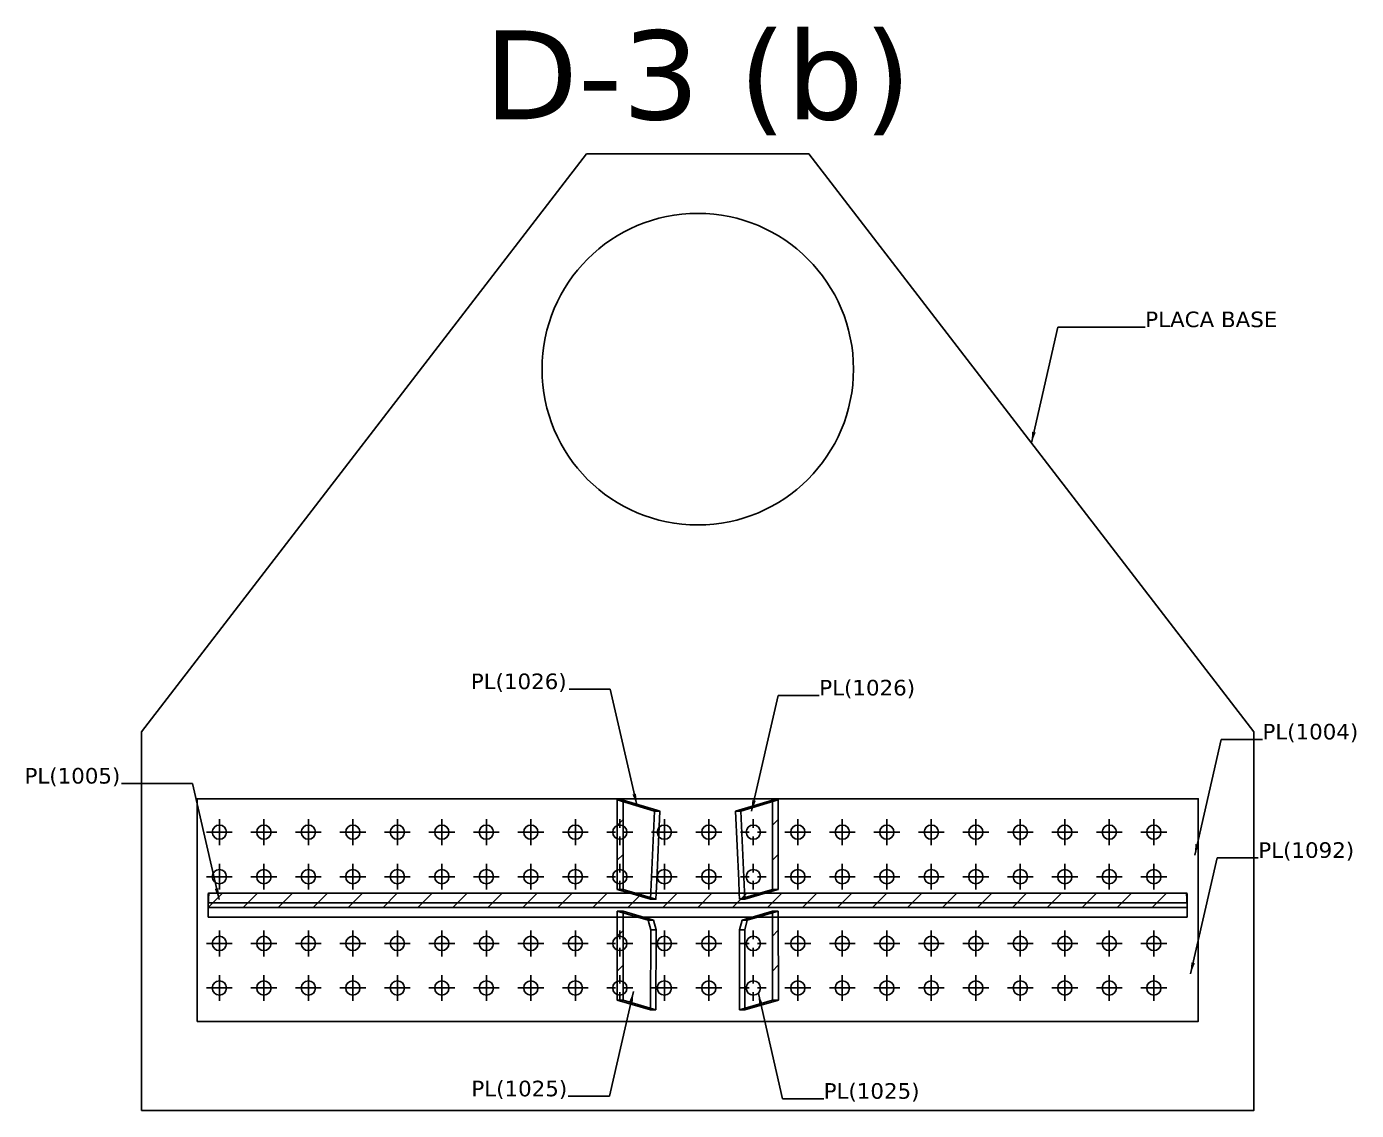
# Model space of a CAD drawing. Header units: millimetres. Extents: x 1541 to 289025, y -12015 to 47026.
# Drawn here: x 81332 to 87310, y 8550 to 13419 of the extents above; entities that cross this region are included whole.
import ezdxf
from ezdxf.enums import TextEntityAlignment as Align

# ---------------------------------------------------------------- set-up
doc = ezdxf.new("R2010")
doc.units = ezdxf.units.MM
doc.header["$LTSCALE"] = 0.1
doc.layers.get('0').update_dxf_attribs({"color": 255})
for name, color, linetype in [('CONCRETO', 2, 'Continuous'), ('COTAS', 8, 'Continuous'), ('PERNOS', 3, 'Continuous'), ('PLATINA', 5, 'Continuous'), ('TEXTO GENERAL', 3, 'Continuous'), ('TEXTO GENRAL', 3, 'Continuous')]:
    doc.layers.add(name, color=color, linetype=linetype)
doc.styles.add('CNI_COTAS', font='romans.shx', dxfattribs={"width": 0.8})
doc.styles.add('TEXTO GENERAL', font='verdana.ttf', dxfattribs={"height": 0.9})
doc.dimstyles.new('1.4', dxfattribs={"dimscale": 0, "dimtxt": 70, "dimasz": 50, "dimexe": 4, "dimexo": 4, "dimgap": 15, "dimtad": 1, "dimdec": 0, "dimzin": 4, "dimdsep": 46, "dimtxsty": 'CNI_COTAS', "dimcen": 0, "dimclrd": 256, "dimclrt": 3, "dimadec": 0, "dimazin": 0, "dimtfac": 1, "dimtdec": 0, "dimtmove": 2, "dimatfit": 0, "dimfxl": 0.05, "dimtolj": 1, "dimtzin": 0, "dimarcsym": 0})

# ---------------------------------------------------------------- blocks, each defined once
blk = doc.blocks.new('A$Cabe98760')
at = {"linetype": 'Continuous'}
h = blk.add_hatch(dxfattribs=at)
h.set_pattern_fill('', scale=35, angle=180, style=0, pattern_type=0)
h.set_pattern_definition([(225, (84013.3, 9542.06), (78.577, -78.577), [])])
h.paths.add_polyline_path([(83987.2, 9542.7), (84013.3, 9542.1), (84013.3, 9943.6), (83987.2, 9944.2)])
h = blk.add_hatch(dxfattribs=at)
h.set_pattern_fill('', scale=35, angle=180, style=0, pattern_type=0)
h.set_pattern_definition([(225, (84711.22, 9542.72), (78.577, -78.577), [])])
h.paths.add_polyline_path([(84685.1, 9542.1), (84711.2, 9542.7), (84711.2, 9944.2), (84685.1, 9943.6)])
h = blk.add_hatch(dxfattribs=at)
h.set_pattern_fill('', scale=35, angle=180, style=0, pattern_type=0)
h.set_pattern_definition([(225, (86549, 9460.98), (78.5772, -78.5772), [])])
h.paths.add_polyline_path([(82149, 9461), (86549, 9461), (86549, 9471.4), (86546.7, 9525.2), (82151.3, 9525.2), (82149, 9471.4)])
h = blk.add_hatch(dxfattribs=at)
h.set_pattern_fill('', scale=35, angle=180, style=0, pattern_type=0)
h.set_pattern_definition([(225, (84013.16, 9044.19), (78.577, -78.577), [])])
h.paths.add_polyline_path([(83987, 9044.8), (84013.2, 9044.2), (84013.3, 9444.6), (83987.1, 9445.3)])
h = blk.add_hatch(dxfattribs=at)
h.set_pattern_fill('', scale=35, angle=180, style=0, pattern_type=0)
h.set_pattern_definition([(225, (84711.37, 9044.84), (78.577, -78.577), [])])
h.paths.add_polyline_path([(84685.2, 9044.2), (84711.4, 9044.8), (84711.3, 9445.3), (84685.1, 9444.6)])
at = {"color": 3, "linetype": 'Continuous'}
for p, q in [((82199, 9741.7), (82199, 9857.7)), ((82399, 9741.7), (82399, 9857.7)), ((82599, 9741.7), (82599, 9857.7)), ((82799, 9741.7), (82799, 9857.7)), ((82999, 9741.7), (82999, 9857.7)), ((83199, 9741.7), (83199, 9857.7)), ((83399, 9741.7), (83399, 9857.7)), ((83599, 9741.7), (83599, 9857.7)), ((83799, 9741.7), (83799, 9857.7)), ((83999, 9857.7), (83999, 9819.1)), ((84199, 9741.7), (84199, 9857.7)), ((84399, 9741.7), (84399, 9857.7)), ((84599, 9857.7), (84599, 9819.1)), ((84799, 9741.7), (84799, 9857.7)), ((84999, 9741.7), (84999, 9857.7)), ((85199, 9741.7), (85199, 9857.7)), ((85399, 9741.7), (85399, 9857.7)), ((85599, 9741.7), (85599, 9857.7)), ((85799, 9741.7), (85799, 9857.7)), ((85999, 9741.7), (85999, 9857.7)), ((86199, 9741.7), (86199, 9857.7)), ((86399, 9741.7), (86399, 9857.7)), ((82141, 9799.7), (82257, 9799.7)), ((82341, 9799.7), (82457, 9799.7)), ((82541, 9799.7), (82657, 9799.7)), ((82741, 9799.7), (82857, 9799.7)), ((82941, 9799.7), (83057, 9799.7)), ((83141, 9799.7), (83257, 9799.7)), ((83341, 9799.7), (83457, 9799.7)), ((83541, 9799.7), (83657, 9799.7)), ((83741, 9799.7), (83857, 9799.7)), ((83941, 9799.7), (83979.6, 9799.7)), ((83999, 9741.7), (83999, 9780.3)), ((84057, 9799.7), (84018.4, 9799.7)), ((84141, 9799.7), (84257, 9799.7)), ((84341, 9799.7), (84457, 9799.7)), ((84541, 9799.7), (84579.6, 9799.7)), ((84599, 9741.7), (84599, 9780.3)), ((84657, 9799.7), (84618.4, 9799.7)), ((84741, 9799.7), (84857, 9799.7)), ((84941, 9799.7), (85057, 9799.7)), ((85141, 9799.7), (85257, 9799.7)), ((85341, 9799.7), (85457, 9799.7)), ((85541, 9799.7), (85657, 9799.7)), ((85741, 9799.7), (85857, 9799.7)), ((85941, 9799.7), (86057, 9799.7)), ((86141, 9799.7), (86257, 9799.7)), ((86341, 9799.7), (86457, 9799.7)), ((82199, 9541.7), (82199, 9657.7)), ((82399, 9541.7), (82399, 9657.7)), ((82599, 9541.7), (82599, 9657.7)), ((82799, 9541.7), (82799, 9657.7)), ((82999, 9541.7), (82999, 9657.7)), ((83199, 9541.7), (83199, 9657.7)), ((83399, 9541.7), (83399, 9657.7)), ((83599, 9541.7), (83599, 9657.7)), ((83799, 9541.7), (83799, 9657.7)), ((83999, 9657.7), (83999, 9619.1)), ((84199, 9541.7), (84199, 9657.7)), ((84399, 9541.7), (84399, 9657.7)), ((84599, 9657.7), (84599, 9619.1)), ((84799, 9541.7), (84799, 9657.7)), ((84999, 9541.7), (84999, 9657.7)), ((85199, 9541.7), (85199, 9657.7)), ((85399, 9541.7), (85399, 9657.7)), ((85599, 9541.7), (85599, 9657.7)), ((85799, 9541.7), (85799, 9657.7)), ((85999, 9541.7), (85999, 9657.7)), ((86199, 9541.7), (86199, 9657.7)), ((86399, 9541.7), (86399, 9657.7)), ((82141, 9599.7), (82257, 9599.7)), ((82341, 9599.7), (82457, 9599.7)), ((82541, 9599.7), (82657, 9599.7)), ((82741, 9599.7), (82857, 9599.7)), ((82941, 9599.7), (83057, 9599.7)), ((83141, 9599.7), (83257, 9599.7)), ((83341, 9599.7), (83457, 9599.7)), ((83541, 9599.7), (83657, 9599.7)), ((83741, 9599.7), (83857, 9599.7)), ((83941, 9599.7), (83979.6, 9599.7)), ((83999, 9541.7), (83999, 9580.3)), ((84057, 9599.7), (84018.4, 9599.7)), ((84141, 9599.7), (84257, 9599.7)), ((84341, 9599.7), (84457, 9599.7)), ((84541, 9599.7), (84579.6, 9599.7)), ((84599, 9541.7), (84599, 9580.3)), ((84657, 9599.7), (84618.4, 9599.7)), ((84741, 9599.7), (84857, 9599.7)), ((84941, 9599.7), (85057, 9599.7)), ((85141, 9599.7), (85257, 9599.7)), ((85341, 9599.7), (85457, 9599.7)), ((85541, 9599.7), (85657, 9599.7)), ((85741, 9599.7), (85857, 9599.7)), ((85941, 9599.7), (86057, 9599.7)), ((86141, 9599.7), (86257, 9599.7)), ((86341, 9599.7), (86457, 9599.7)), ((82199, 9241.7), (82199, 9357.7)), ((82399, 9241.7), (82399, 9357.7)), ((82599, 9241.7), (82599, 9357.7)), ((82799, 9241.7), (82799, 9357.7)), ((82999, 9241.7), (82999, 9357.7)), ((83199, 9241.7), (83199, 9357.7)), ((83399, 9241.7), (83399, 9357.7)), ((83599, 9241.7), (83599, 9357.7)), ((83799, 9241.7), (83799, 9357.7)), ((83999, 9357.7), (83999, 9319.1)), ((84199, 9241.7), (84199, 9357.7)), ((84399, 9241.7), (84399, 9357.7)), ((84599, 9357.7), (84599, 9319.1)), ((84799, 9241.7), (84799, 9357.7)), ((84999, 9241.7), (84999, 9357.7)), ((85199, 9241.7), (85199, 9357.7)), ((85399, 9241.7), (85399, 9357.7)), ((85599, 9241.7), (85599, 9357.7)), ((85799, 9241.7), (85799, 9357.7)), ((85999, 9241.7), (85999, 9357.7)), ((86199, 9241.7), (86199, 9357.7)), ((86399, 9241.7), (86399, 9357.7)), ((82141, 9299.7), (82257, 9299.7)), ((82341, 9299.7), (82457, 9299.7)), ((82541, 9299.7), (82657, 9299.7)), ((82741, 9299.7), (82857, 9299.7)), ((82941, 9299.7), (83057, 9299.7)), ((83141, 9299.7), (83257, 9299.7)), ((83341, 9299.7), (83457, 9299.7)), ((83541, 9299.7), (83657, 9299.7)), ((83741, 9299.7), (83857, 9299.7)), ((83941, 9299.7), (83979.6, 9299.7)), ((83999, 9241.7), (83999, 9280.3)), ((84057, 9299.7), (84018.4, 9299.7)), ((84141, 9299.7), (84257, 9299.7)), ((84341, 9299.7), (84457, 9299.7)), ((84541, 9299.7), (84579.6, 9299.7)), ((84599, 9241.7), (84599, 9280.3)), ((84657, 9299.7), (84618.4, 9299.7)), ((84741, 9299.7), (84857, 9299.7)), ((84941, 9299.7), (85057, 9299.7)), ((85141, 9299.7), (85257, 9299.7)), ((85341, 9299.7), (85457, 9299.7)), ((85541, 9299.7), (85657, 9299.7)), ((85741, 9299.7), (85857, 9299.7)), ((85941, 9299.7), (86057, 9299.7)), ((86141, 9299.7), (86257, 9299.7)), ((86341, 9299.7), (86457, 9299.7)), ((82199, 9041.7), (82199, 9157.7)), ((82399, 9041.7), (82399, 9157.7)), ((82599, 9041.7), (82599, 9157.7)), ((82799, 9041.7), (82799, 9157.7)), ((82999, 9041.7), (82999, 9157.7)), ((83199, 9041.7), (83199, 9157.7)), ((83399, 9041.7), (83399, 9157.7)), ((83599, 9041.7), (83599, 9157.7)), ((83799, 9041.7), (83799, 9157.7)), ((83999, 9157.7), (83999, 9119.1)), ((84199, 9041.7), (84199, 9157.7)), ((84399, 9041.7), (84399, 9157.7)), ((84599, 9157.7), (84599, 9119.1)), ((84799, 9041.7), (84799, 9157.7)), ((84999, 9041.7), (84999, 9157.7)), ((85199, 9041.7), (85199, 9157.7)), ((85399, 9041.7), (85399, 9157.7)), ((85599, 9041.7), (85599, 9157.7)), ((85799, 9041.7), (85799, 9157.7)), ((85999, 9041.7), (85999, 9157.7)), ((86199, 9041.7), (86199, 9157.7)), ((86399, 9041.7), (86399, 9157.7)), ((82141, 9099.7), (82257, 9099.7)), ((82341, 9099.7), (82457, 9099.7)), ((82541, 9099.7), (82657, 9099.7)), ((82741, 9099.7), (82857, 9099.7)), ((82941, 9099.7), (83057, 9099.7)), ((83141, 9099.7), (83257, 9099.7)), ((83341, 9099.7), (83457, 9099.7)), ((83541, 9099.7), (83657, 9099.7)), ((83741, 9099.7), (83857, 9099.7)), ((83941, 9099.7), (83979.6, 9099.7)), ((84057, 9099.7), (84018.4, 9099.7)), ((84141, 9099.7), (84257, 9099.7)), ((84341, 9099.7), (84457, 9099.7)), ((84541, 9099.7), (84579.6, 9099.7)), ((84657, 9099.7), (84618.4, 9099.7)), ((84741, 9099.7), (84857, 9099.7)), ((84941, 9099.7), (85057, 9099.7)), ((85141, 9099.7), (85257, 9099.7)), ((85341, 9099.7), (85457, 9099.7)), ((85541, 9099.7), (85657, 9099.7)), ((85741, 9099.7), (85857, 9099.7)), ((85941, 9099.7), (86057, 9099.7)), ((86141, 9099.7), (86257, 9099.7)), ((86341, 9099.7), (86457, 9099.7)), ((83999, 9041.7), (83999, 9080.3)), ((84599, 9041.7), (84599, 9080.3))]:
    blk.add_line(p, q, dxfattribs=at)
at = {"layer": 'CONCRETO', "linetype": 'Continuous'}
blk.add_lwpolyline([(81849.4, 8549.7), (86799, 8549.7), (86849, 8549.7), (86849, 10249.7), (84849.2, 12846.7), (83849.2, 12846.7), (81849.4, 10249.7)], close=True, dxfattribs=at)
blk.add_circle((84349.2, 11879.7), 700, dxfattribs=at)
at = {"layer": 'PERNOS', "ltscale": 3}
for centre in [(82199, 9799.7), (82399, 9799.7), (82599, 9799.7), (82799, 9799.7), (82999, 9799.7), (83199, 9799.7), (83399, 9799.7), (83599, 9799.7), (83799, 9799.7), (83999, 9799.7), (84199, 9799.7), (84399, 9799.7), (84599, 9799.7), (84799, 9799.7), (84999, 9799.7), (85199, 9799.7), (85399, 9799.7), (85599, 9799.7), (85799, 9799.7), (85999, 9799.7), (86199, 9799.7), (86399, 9799.7), (82199, 9599.7), (82399, 9599.7), (82599, 9599.7), (82799, 9599.7), (82999, 9599.7), (83199, 9599.7), (83399, 9599.7), (83599, 9599.7), (83799, 9599.7), (83999, 9599.7), (84199, 9599.7), (84399, 9599.7), (84599, 9599.7), (84799, 9599.7), (84999, 9599.7), (85199, 9599.7), (85399, 9599.7), (85599, 9599.7), (85799, 9599.7), (85999, 9599.7), (86199, 9599.7), (86399, 9599.7), (82199, 9299.7), (82399, 9299.7), (82599, 9299.7), (82799, 9299.7), (82999, 9299.7), (83199, 9299.7), (83399, 9299.7), (83599, 9299.7), (83799, 9299.7), (83999, 9299.7), (84199, 9299.7), (84399, 9299.7), (84599, 9299.7), (84799, 9299.7), (84999, 9299.7), (85199, 9299.7), (85399, 9299.7), (85599, 9299.7), (85799, 9299.7), (85999, 9299.7), (86199, 9299.7), (86399, 9299.7), (82199, 9099.7), (82399, 9099.7), (82599, 9099.7), (82799, 9099.7), (82999, 9099.7), (83199, 9099.7), (83399, 9099.7), (83599, 9099.7), (83799, 9099.7), (83999, 9099.7), (84199, 9099.7), (84399, 9099.7), (84599, 9099.7), (84799, 9099.7), (84999, 9099.7), (85199, 9099.7), (85399, 9099.7), (85599, 9099.7), (85799, 9099.7), (85999, 9099.7), (86199, 9099.7), (86399, 9099.7)]:
    blk.add_circle(centre, 32, dxfattribs=at)
at = {"layer": 'PLATINA', "linetype": 'Continuous'}
for p, q in [((84013.3, 9943.6), (83987.2, 9944.2)), ((84533.4, 9898.2), (84685.1, 9943.6)), ((84543, 9893.9), (84711.2, 9944.2)), ((84711.2, 9944.2), (84685.1, 9943.6)), ((84685.1, 9943.6), (84685.1, 9542.1)), ((84711.2, 9542.7), (84711.2, 9944.2)), ((84179.4, 9893.9), (84155.4, 9893.9)), ((84519, 9893.9), (84533.4, 9898.2)), ((84543, 9893.9), (84519, 9893.9)), ((84533.4, 9582.9), (84519, 9893.9)), ((84561.2, 9497.9), (84543, 9893.9)), ((84536, 9525.2), (84533.4, 9582.9)), ((82151.3, 9525.2), (82149, 9524.8)), ((82151.3, 9525.2), (82149, 9471.4)), ((82149, 9471.4), (82149, 9524.8)), ((86546.7, 9525.2), (82151.3, 9525.2)), ((83987.2, 9542.7), (84013.3, 9542.1)), ((84537.3, 9497.9), (84536, 9525.2)), ((84537.3, 9497.9), (84628.7, 9525.2)), ((84561.2, 9497.9), (84652.7, 9525.2)), ((84628.7, 9525.2), (84685.1, 9542.1)), ((84652.7, 9525.2), (84711.2, 9542.7)), ((84685.1, 9542.1), (84711.2, 9542.7)), ((86546.7, 9525.2), (86549, 9524.8)), ((86549, 9471.4), (86546.7, 9525.2)), ((86549, 9524.8), (86549, 9471.4)), ((86549, 9481.6), (82149, 9481.6)), ((82149, 9461), (82149, 9471.4)), ((82149, 9461), (82149, 9471.4)), ((82149, 9417.8), (82149, 9461)), ((86549, 9461), (82149, 9461)), ((83987.1, 9445.3), (83987, 9044.8)), ((84126.4, 9404.4), (83987.1, 9445.3)), ((84013.3, 9444.6), (83987.1, 9445.3)), ((84013.2, 9044.2), (84013.3, 9444.6)), ((84150.3, 9404.4), (84013.3, 9444.6)), ((84161.1, 9497.9), (84137.2, 9497.9)), ((84561.2, 9497.9), (84537.3, 9497.9)), ((84548.1, 9404.4), (84685.1, 9444.6)), ((84572, 9404.4), (84711.3, 9445.3)), ((84711.3, 9445.3), (84685.1, 9444.6)), ((84685.1, 9444.6), (84685.2, 9044.2)), ((84711.4, 9044.8), (84711.3, 9445.3)), ((86549, 9461), (86549, 9471.4)), ((86549, 9461), (86549, 9471.4)), ((86549, 9417.8), (86549, 9461)), ((82149, 9417.8), (83987.1, 9417.8)), ((83987.1, 9417.8), (84104.6, 9417.8)), ((84104.6, 9417.8), (84593.8, 9417.8)), ((84137.9, 9361), (84126.4, 9404.4)), ((84150.3, 9404.4), (84126.4, 9404.4)), ((84161.8, 9361), (84150.3, 9404.4)), ((84536.6, 9361), (84548.1, 9404.4)), ((84572, 9404.4), (84548.1, 9404.4)), ((84560.5, 9361), (84572, 9404.4)), ((84593.8, 9417.8), (84711.3, 9417.8)), ((84711.3, 9417.8), (86549, 9417.8)), ((84137.9, 9361), (84137.1, 9001)), ((84161.8, 9361), (84137.9, 9361)), ((84161, 9001), (84161.8, 9361)), ((84536.6, 9361), (84537.4, 9001)), ((84560.5, 9361), (84536.6, 9361)), ((84561.3, 9001), (84560.5, 9361)), ((84137.1, 9001), (83987, 9044.8)), ((83987, 9044.8), (84013.2, 9044.2)), ((84013.2, 9044.2), (84161, 9001)), ((84537.4, 9001), (84685.2, 9044.2)), ((84711.4, 9044.8), (84561.3, 9001)), ((84685.2, 9044.2), (84711.4, 9044.8)), ((84161, 9001), (84137.1, 9001)), ((84561.3, 9001), (84537.4, 9001))]:
    blk.add_line(p, q, dxfattribs=at)
for points in [[(82099, 8949.7), (86599, 8949.7), (86599, 9949.7), (82099, 9949.7)], [(83987.2, 9542.7), (84045.7, 9525.2), (84137.2, 9497.9), (84155.4, 9893.9), (83987.2, 9944.2)], [(84013.3, 9943.6), (84165, 9898.2), (84179.4, 9893.9), (84165, 9582.9), (84162.4, 9525.2), (84161.1, 9497.9), (84069.7, 9525.2), (84013.3, 9542.1)]]:
    blk.add_lwpolyline(points, close=True, dxfattribs=at)
at = {"layer": 'TEXTO GENERAL', "color": 3, "style": 'TEXTO GENERAL'}
for s, p in [('PLACA BASE', (86360.7, 12068.5)), ('PL(1026)', (83329.1, 10442.3)), ('PL(1026)', (84895.4, 10413.9)), ('PL(1004)', (86887.3, 10216.3)), ('PL(1005)', (81323, 10018)), ('PL(1092)', (86868.9, 9684.2)), ('PL(1025)', (83331.7, 8613)), ('PL(1025)', (84915.2, 8602.1))]:
    blk.add_text(s, height=70, dxfattribs=at).set_placement(p)
at = {"layer": 'TEXTO GENRAL', "color": 3, "style": 'TEXTO GENERAL'}
blk.add_text('D-3 (b)', height=400, dxfattribs=at).set_placement((84349.2, 13201.9), align=Align.MIDDLE_CENTER)
at = {"layer": 'COTAS'}
for points in [[(85849.1, 11548.2), (85968.1, 12068.5), (86360.7, 12068.5)], [(84074.9, 9922), (83955.9, 10442.3), (83770.6, 10442.3)], [(84591.1, 9893.6), (84710.1, 10413.9), (84895.4, 10413.9)], [(86583, 9696), (86702, 10216.3), (86887.3, 10216.3)], [(82197.4, 9497.7), (82078.5, 10018), (81758.9, 10018)], [(86564.6, 9163.9), (86683.6, 9684.2), (86868.9, 9684.2)], [(84060.1, 9084), (83952.4, 8613), (83767.1, 8613)], [(84621.9, 9074.2), (84729.9, 8602.1), (84915.2, 8602.1)]]:
    blk.add_leader(points, dimstyle='1.4', override={"dimscale": 1, "dimtad": 0}, dxfattribs=at)

msp = doc.modelspace()

# ---------------------------------------------------------------- block references
at = {"layer": 'COTAS'}
msp.add_blockref('A$Cabe98760', (0, 0), dxfattribs=at)

doc.saveas('drawing.dxf')
